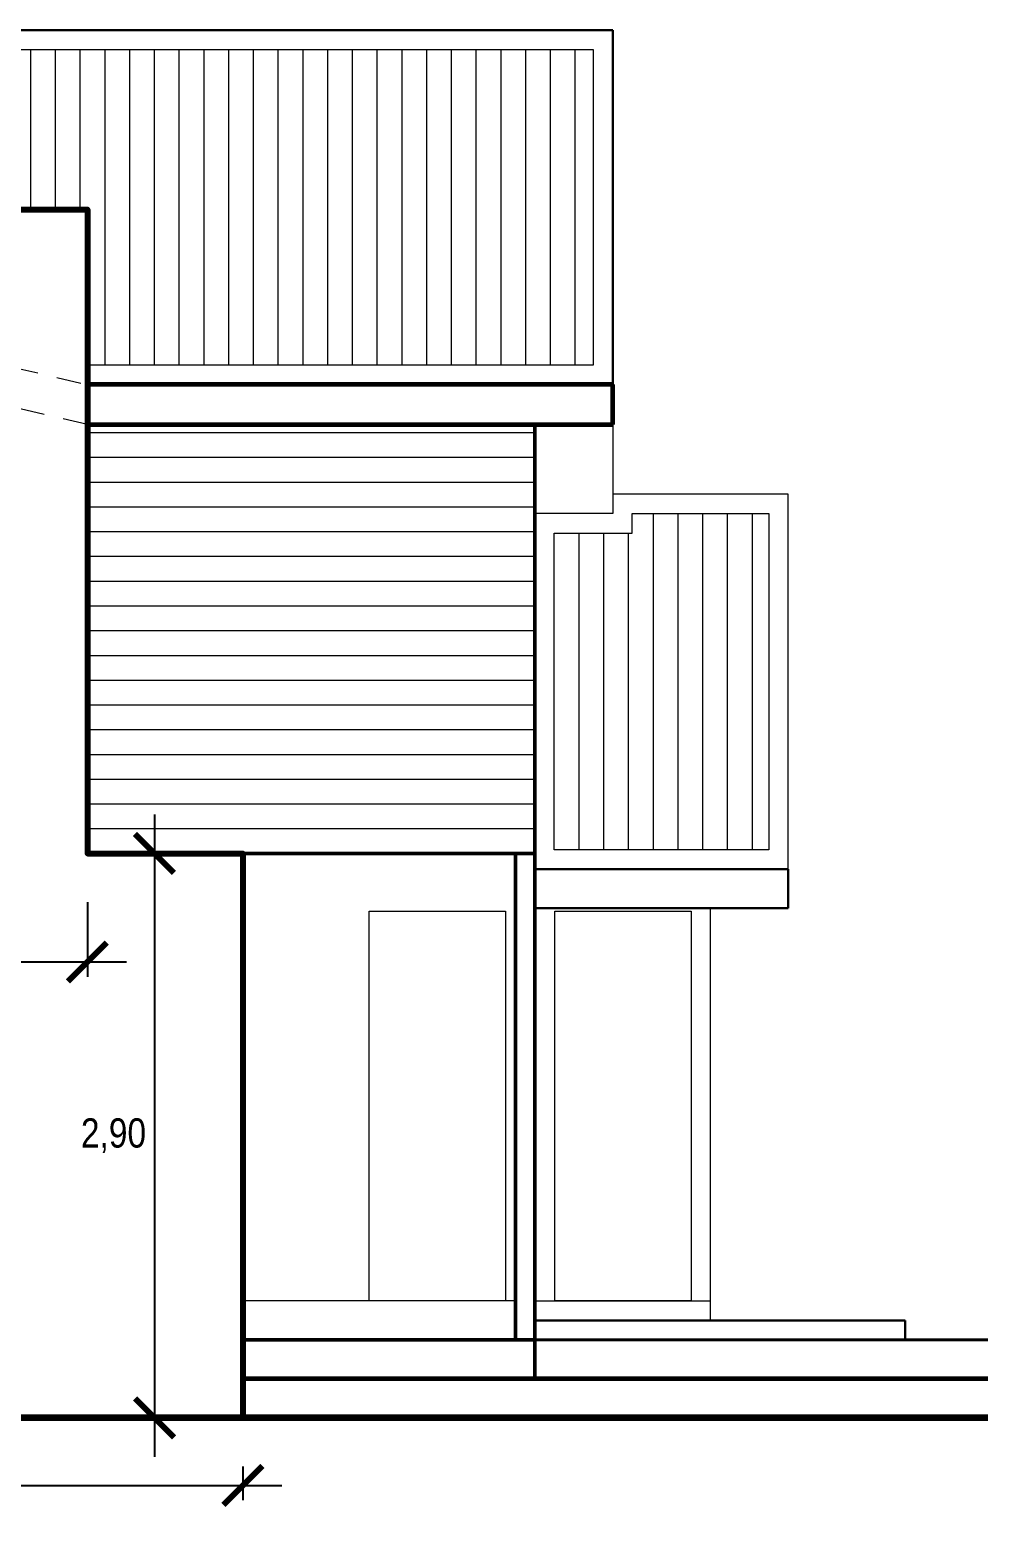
# Model space of a CAD drawing. Header units: millimetres. Extents: x 1119.4 to 1171.3, y 270.1 to 301.5.
# Drawn here: x 1125.04 to 1129.96, y 271.03 to 278.74 of the extents above; entities that cross this region are included whole.
import ezdxf

# ---------------------------------------------------------------- set-up
doc = ezdxf.new("R2010")
doc.units = ezdxf.units.MM
doc.linetypes.add('TRAZOS2', pattern=[9.524999999999999, 6.349999999999999, -3.174999999999999])
for name, color, linetype, lineweight in [('01', 146, 'Continuous', 9), ('02', 196, 'Continuous', 20), ('03', 116, 'Continuous', 30), ('04', 20, 'Continuous', 40), ('05', 5, 'Continuous', 50), ('06', 192, 'Continuous', 60), ('08', 252, 'Continuous', 80), ('1 MARGEN', 254, 'Continuous', 100), ('cotas', 86, 'Continuous', 15), ('seg', 251, 'TRAZOS2', 20)]:
    doc.layers.add(name, color=color, linetype=linetype, lineweight=lineweight)
doc.styles.get("Standard").update_dxf_attribs({"font": 'ARIALN.TTF'})
doc.dimstyles.new('ISO-25', dxfattribs={"dimtxt": 0.15, "dimasz": 0.2, "dimexe": 0.075, "dimexo": 0.25, "dimgap": 0.05, "dimtad": 2, "dimtih": 1, "dimtoh": 1, "dimzin": 1, "dimtxsty": 'Standard', "dimblk": 'ARCHTICK', "dimcen": 1, "dimdle": 0.2, "dimclrd": 256, "dimclre": 256, "dimazin": 0, "dimtfac": 1, "dimtmove": 0, "dimatfit": 3, "dimldrblk": 'ARCHTICK', "dimfxl": 1, "dimarcsym": 0})

# ---------------------------------------------------------------- blocks, each defined once
blk = doc.blocks.new('_ArchTick')
at = {"color": 0, "linetype": 'ByBlock', "const_width": 0.15}
blk.add_lwpolyline([(-0.5, -0.5), (0.5, 0.5)], dxfattribs=at)
blk = doc.blocks.new('*D15')
at = {"layer": 'cotas', "lineweight": -2, "transparency": 16777216}
for p, q in [((1120.13090373809, 271.3650524880797), (1120.13090373809, 271.1936151963379)), ((1126.133002974761, 271.3650524880797), (1126.133002974761, 271.1936151963379)), ((1119.93090373809, 271.2686151963379), (1126.333002974761, 271.2686151963379))]:
    blk.add_line(p, q, dxfattribs=at)
at = {"layer": 'Defpoints', "color": 0, "transparency": 16777216}
for p in [(1120.13090373809, 271.6150524880797), (1126.133002974761, 271.6150524880797), (1126.133002974761, 271.2686151963379)]:
    blk.add_point(p, dxfattribs=at)
at = {"layer": 'cotas', "lineweight": -2, "transparency": 16777216, "xscale": 0.2, "yscale": 0.2, "zscale": 0.2, "rotation": 180}
blk.add_blockref('_ArchTick', (1120.13090373809, 271.2686151963379), dxfattribs=at)
at = {"layer": 'cotas', "lineweight": -2, "transparency": 16777216, "xscale": 0.2, "yscale": 0.2, "zscale": 0.2}
blk.add_blockref('_ArchTick', (1126.133002974761, 271.2686151963379), dxfattribs=at)
at = {"layer": 'cotas', "color": 0, "transparency": 16777216, "insert": (1123.131953356426, 271.1284719494074), "char_height": 0.15, "attachment_point": 5}
blk.add_mtext('6,00', dxfattribs=at)
blk = doc.blocks.new('*D16')
at = {"layer": 'cotas', "lineweight": -2, "transparency": 16777216}
for p, q in [((1125.679668304494, 274.7110524880792), (1125.679668304494, 271.4150524880797)), ((1125.883002974761, 274.5110524880793), (1125.604668304494, 274.5110524880793)), ((1125.883002974761, 271.6150524880797), (1125.604668304494, 271.6150524880797))]:
    blk.add_line(p, q, dxfattribs=at)
at = {"layer": 'Defpoints', "color": 0, "transparency": 16777216}
for p in [(1126.133002974761, 274.5110524880793), (1125.679668304494, 271.6150524880797), (1126.133002974761, 271.6150524880797)]:
    blk.add_point(p, dxfattribs=at)
at = {"layer": 'cotas', "lineweight": -2, "transparency": 16777216, "xscale": 0.2, "yscale": 0.2, "zscale": 0.2}
for p, rotation in [((1125.679668304494, 274.5110524880793), 90), ((1125.679668304494, 271.6150524880797), 270)]:
    blk.add_blockref('_ArchTick', p, dxfattribs=dict(at, rotation=rotation))
at = {"layer": 'cotas', "color": 0, "transparency": 16777216, "insert": (1125.469078263567, 273.0630524880797), "char_height": 0.15, "attachment_point": 5}
blk.add_mtext('2,90', dxfattribs=at)
blk = doc.blocks.new('*D17')
at = {"layer": 'cotas', "lineweight": -2, "transparency": 16777216}
for p, q in [((1120.13090373809, 274.2610524880793), (1120.13090373809, 273.8786846202737)), ((1125.335102211432, 274.2610524880793), (1125.335102211432, 273.8786846202737)), ((1125.535102211432, 273.9536846202737), (1119.93090373809, 273.9536846202737))]:
    blk.add_line(p, q, dxfattribs=at)
at = {"layer": 'Defpoints', "color": 0, "transparency": 16777216}
for p in [(1120.13090373809, 274.5110524880793), (1125.335102211432, 274.5110524880793), (1120.13090373809, 273.9536846202737)]:
    blk.add_point(p, dxfattribs=at)
at = {"layer": 'cotas', "lineweight": -2, "transparency": 16777216, "xscale": 0.2, "yscale": 0.2, "zscale": 0.2, "rotation": 180}
blk.add_blockref('_ArchTick', (1120.13090373809, 273.9536846202737), dxfattribs=at)
at = {"layer": 'cotas', "lineweight": -2, "transparency": 16777216, "xscale": 0.2, "yscale": 0.2, "zscale": 0.2}
blk.add_blockref('_ArchTick', (1125.335102211432, 273.9536846202737), dxfattribs=at)
at = {"layer": 'cotas', "color": 0, "transparency": 16777216, "insert": (1122.733002974761, 273.8135413733432), "char_height": 0.15, "attachment_point": 5}
blk.add_mtext('5,20', dxfattribs=at)

msp = doc.modelspace()

# ---------------------------------------------------------------- hatches: boundary and pattern name
at = {"layer": '01'}
h = msp.add_hatch(dxfattribs=at)
h.set_pattern_fill('LINE', color=256, scale=0.04, angle=90, style=0)
h.set_pattern_definition([(90, (1127.730903738092, 274.5300768783232), (-0.127, 7.776250346772096e-18), [])])
h.paths.add_polyline_path([(1128.830903738091, 276.2542720002751), (1128.13090373809, 276.2542720002751), (1128.13090373809, 276.1542720002752), (1127.730903738092, 276.1542720002751), (1127.730903738092, 274.5300768783231), (1128.830903738091, 274.5300768783233)])
at = {"layer": '02'}
h = msp.add_hatch(dxfattribs=at)
h.set_pattern_fill('LINE', color=26, scale=0.04, angle=90, style=0)
h.set_pattern_definition([(90, (1122.250416383872, 277.0160607089181), (-0.127, 7.776250346772096e-18), [])])
h.paths.add_polyline_path([(1127.93090373809, 278.6350524880796), (1122.250416383872, 278.6350524880796), (1123.203190477594, 277.815139672038), (1125.335102211432, 277.815139672038), (1125.335102211432, 277.0160607089181), (1127.93090373809, 277.0160607089181)])
h = msp.add_hatch(dxfattribs=at)
h.set_pattern_fill('LINE', color=256, scale=0.04, style=0)
h.set_pattern_definition([(0, (1125.335102211432, 274.5110524880793), (0, 0.127), [])])
h.paths.add_polyline_path([(1125.335102211432, 276.7110524880792), (1125.335102211432, 274.5110524880793), (1126.133002974761, 274.5110524880793), (1127.630903738092, 274.5110524880793), (1127.630903738092, 276.7110524880792)])

# ---------------------------------------------------------------- linework, layer by layer
at = {"layer": '01'}
msp.add_lwpolyline([(1127.730903738092, 276.1542720002751), (1128.13090373809, 276.1542720002753), (1128.13090373809, 276.2542720002751), (1128.830903738091, 276.2542720002751), (1128.830903738091, 274.5300768783233), (1127.730903738092, 274.5300768783232)], close=True, dxfattribs=at)
at = {"layer": '02'}
for p, q in [((1120.13090373809, 277.8151396720378), (1125.335102211432, 277.815139672038)), ((1128.03090373809, 276.7110524880792), (1128.03090373809, 276.2542720002751)), ((1128.930903738091, 276.3542720002751), (1128.03090373809, 276.3542720002751)), ((1128.930903738091, 274.4300768783233), (1128.930903738091, 276.3542720002751)), ((1128.03090373809, 276.2542720002751), (1127.630903738092, 276.254272000275)), ((1128.530903738091, 274.230076878323), (1128.530903738091, 272.1150524880795)), ((1127.530903738092, 272.2150524880797), (1126.133002974761, 272.2150524880796)), ((1127.630903738092, 272.2150524880797), (1128.530903738091, 272.2150524880797))]:
    msp.add_line(p, q, dxfattribs=at)
at = {"layer": '02', "color": 26}
msp.add_lwpolyline([(1123.203190477594, 277.8151396720379), (1122.250416383872, 278.6350524880796), (1127.93090373809, 278.6350524880796), (1127.93090373809, 277.0160607089181), (1125.335102211432, 277.0160607089181)], dxfattribs=at)
at = {"layer": '02'}
for points in [[(1126.78090373809, 274.2150524880797), (1127.48090373809, 274.2150524880797), (1127.48090373809, 272.2150524880798), (1126.78090373809, 272.2150524880798)], [(1127.733606805606, 274.2150524880797), (1128.433606805606, 274.2150524880797), (1128.433606805606, 272.2150524880798), (1127.733606805606, 272.2150524880798)]]:
    msp.add_lwpolyline(points, close=True, dxfattribs=at)
at = {"layer": '03'}
for p, q in [((1121.980903738091, 278.7350524880796), (1128.03090373809, 278.7350524880796)), ((1128.03090373809, 278.7350524880796), (1128.03090373809, 276.9160607089181)), ((1127.630903738092, 274.4300768783234), (1128.930903738091, 274.4300768783233)), ((1128.930903738091, 274.4300768783233), (1128.930903738091, 274.2300768783231)), ((1127.630903738092, 274.2300768783231), (1128.930903738091, 274.2300768783231)), ((1129.53090373809, 272.1150524880796), (1127.630903738092, 272.1150524880794)), ((1129.53090373809, 272.1150524880796), (1129.53090373809, 272.0150524880796))]:
    msp.add_line(p, q, dxfattribs=at)
at = {"layer": '04'}
msp.add_line((1129.955950615555, 272.0150524880796), (1127.630903738092, 272.0150524880796), dxfattribs=at)
at = {"layer": '05'}
for p, q in [((1127.630903738092, 276.7110524880792), (1127.630903738092, 271.8150524880797)), ((1127.630903738092, 274.5110524880793), (1125.335102211432, 274.5110524880793)), ((1127.530903738092, 274.5110524880793), (1127.530903738092, 272.0150524880797)), ((1127.630903738092, 274.5110524880793), (1127.630903738092, 271.8150524880797)), ((1127.630903738093, 272.0150524880797), (1126.133002974761, 272.0150524880797))]:
    msp.add_line(p, q, dxfattribs=at)
at = {"layer": '06'}
for p, q in [((1128.03090373809, 276.9160607089182), (1125.335102211432, 276.9160607089181)), ((1128.03090373809, 276.7110524880792), (1128.03090373809, 276.9160607089181)), ((1125.335102211432, 276.7110524880792), (1128.03090373809, 276.7110524880792)), ((1129.955950615555, 271.8150524880796), (1126.133002974761, 271.8150524880797))]:
    msp.add_line(p, q, dxfattribs=at)
at = {"layer": '08'}
msp.add_lwpolyline([(1126.133002974761, 271.6150524880797), (1120.13090373809, 271.6150524880797), (1120.13090373809, 277.8151396720378), (1125.335102211432, 277.8151396720378), (1125.335102211432, 274.5110524880793), (1126.133002974761, 274.5110524880793)], close=True, dxfattribs=at)
at = {"layer": '1 MARGEN'}
msp.add_line((1129.955950615555, 271.6150524880797), (1119.382491492273, 271.6150524880797), dxfattribs=at)
at = {"layer": 'seg', "ltscale": 0.02}
for p, q in [((1123.63090373809, 277.3151396720378), (1125.335102211432, 276.9160607089181)), ((1123.63090373809, 277.3151396720378), (1125.335102211432, 276.9160607089181)), ((1125.335102211432, 276.7110524880792), (1123.60988929154, 277.1150524880797)), ((1125.335102211432, 276.9160607089181), (1125.335102211432, 276.7110524880792))]:
    msp.add_line(p, q, dxfattribs=at)

# ---------------------------------------------------------------- dimensions: what is measured, and where the dimension line sits
at = {"layer": 'cotas'}
dim = msp.add_linear_dim(base=(1125.679668304494, 271.6150524880797), p1=(1126.133002974761, 274.5110524880793), p2=(1126.133002974761, 271.6150524880797), angle=90, dimstyle='ISO-25', dxfattribs=at)
dim.commit()
dim.dimension.update_dxf_attribs({"geometry": '*D16', "text_midpoint": (1125.469078263567, 273.0630524880797)})
dim = msp.add_linear_dim(base=(1120.13090373809, 273.9536846202737), p1=(1125.335102211432, 274.5110524880793), p2=(1120.13090373809, 274.5110524880793), dimstyle='ISO-25', dxfattribs=at)
dim.commit()
dim.dimension.update_dxf_attribs({"geometry": '*D17', "text_midpoint": (1122.733002974761, 273.8135413733432)})
dim = msp.add_linear_dim(base=(1126.133002974761, 271.2686151963379), p1=(1120.13090373809, 271.6150524880797), p2=(1126.133002974761, 271.6150524880797), dimstyle='ISO-25', dxfattribs=at)
dim.commit()
dim.dimension.update_dxf_attribs({"geometry": '*D15', "text_midpoint": (1123.131953356426, 271.2686151963379), "dimtype": 160})

doc.saveas('drawing.dxf')
